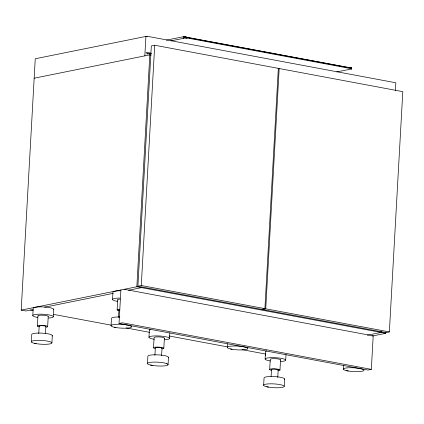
<?xml version="1.0" encoding="UTF-8"?>
<svg xmlns="http://www.w3.org/2000/svg" width="424" height="424" viewBox="0 0 424 424"><rect width="100%" height="100%" fill="white"/><g stroke="black" fill="none" stroke-linecap="round" stroke-linejoin="round"><path stroke-width="0.64" d="M170.883 40.89L185.383 37.964L187.011 37.964L351.019 68.63L351.289 68.004L351.581 68.852L351.623 68.1L351.056 67.957L351.019 68.63L351.581 68.852L351.326 69.001L336.831 71.926M183.205 38.404L183.301 36.729L187.048 37.285L187.286 38.012L187.323 37.339L186.719 37.937L186.756 37.238L183.301 36.729L166.436 40.132M186.719 37.937L186.459 37.195L185.845 37.916L185.643 37.089L183.301 36.729L351.613 68.11L351.565 68.911L351.576 68.073L186.168 37.153L186.422 37.916L186.756 37.238L187.323 37.339L187.011 37.964L187.048 37.285M351.252 68.683L351.459 68.041L351.252 68.683L351.056 67.957M186.422 37.916L186.459 37.195M33.072 309.541L25.901 310.988L21.2 310.108L35.25 58.766L146.911 36.22L395.831 82.775L395.396 90.498M31.323 341.845L31.731 334.531A10.303 1.897 3.2 0 1 43.084 333.206A10.303 1.897 3.2 0 1 52.03 336.015M32.791 315.642L33.199 308.333A10.303 1.897 3.2 0 1 44.552 307.002A10.303 1.897 3.2 0 1 53.498 309.817M37.365 326.077L37.932 315.896M38.748 333.63L39.167 326.162M45.474 333.333L45.856 326.491M47.658 326.581L48.225 316.399M51.908 342.852L52.316 335.543M53.371 316.649L53.779 309.34M111.083 325.738L111.491 318.429A10.303 1.897 3.2 0 1 119.838 316.961M112.546 299.535L112.954 292.226A10.303 1.897 3.2 0 1 120.262 290.753M117.125 309.971L117.692 299.789M118.508 317.523L118.921 310.061M124.285 289.295L373.205 335.85L371.329 369.362L367.942 370.046L119.022 323.491L120.898 289.979M144.828 55.862L145.914 36.422L147.213 36.665M21.2 310.108L136.846 286.757L149.905 53.18L151.209 53.424M137.89 286.211L151.32 45.93L154.712 45.246L278.34 68.37L264.91 308.651L261.518 309.334L137.89 286.211L141.277 285.527L264.91 308.651M141.277 285.527L154.712 45.246M147.483 363.569L147.891 356.255A10.303 1.897 3.2 0 1 159.249 354.93A10.303 1.897 3.2 0 1 168.19 357.745M148.951 337.366L149.359 330.058M153.525 347.802L154.097 337.621A5.152 0.949 3.2 0 1 159.774 336.958A5.152 0.949 3.2 0 1 164.247 338.363M154.908 355.354L155.327 347.887A3.35 0.615 3.2 0 1 159.445 347.495A3.35 0.615 3.2 0 1 161.613 348.507M161.597 355.683L162.016 348.215M163.818 348.305L164.385 338.124M168.068 364.576L168.476 357.268M169.531 338.373L169.839 332.893M227.243 347.463L227.444 343.811M265.737 308.805L279.172 68.524L402.8 91.648L389.365 331.928L385.978 332.612L262.35 309.488L265.737 308.805L389.365 331.928M263.649 385.294L264.057 377.985A10.303 1.897 3.2 0 1 275.409 376.655A10.303 1.897 3.2 0 1 284.356 379.469M265.111 359.091L265.519 351.782A10.303 1.897 3.2 0 1 266.754 350.897M265.413 355.784L265.525 353.801M269.685 369.527L270.258 359.345A5.152 0.949 3.2 0 1 275.934 358.683A5.152 0.949 3.2 0 1 280.407 360.087M271.106 376.459L271.487 369.617M277.762 377.408L278.176 369.94M279.978 370.03L280.55 359.849M284.228 386.301L284.637 378.992M285.697 360.103L285.999 354.618M351.581 68.852L351.623 68.1L351.422 68.741L351.289 68.004M343.403 369.187L343.61 365.536M381.139 331.112L381.065 332.432L367.338 335.204M372.076 336.078L385.766 333.312L385.84 331.992M185.643 37.089L185.595 37.932L185.749 37.513M185.383 37.964L185.436 37.068M351.326 69.001L351.379 68.105M351.623 68.1L351.565 68.911M351.422 68.741L351.576 68.073M149.905 53.18L146.662 53.779L147.96 54.023M34.164 78.207L149.815 54.855L151.114 55.099M278.043 68.752L279.172 68.524M44.637 307.204L113.139 293.371M128.626 290.244L141.547 287.636M119.022 323.491L122.414 322.807L371.329 369.362M115.911 327.535L114.332 327.238L116.515 327.646A10.271 1.892 3.2 0 0 127.905 328.07A10.271 1.892 3.2 0 0 131.26 326.236L131.143 326.199M232.076 349.259L230.492 348.963A10.303 1.897 3.2 0 1 230.99 346.143A10.303 1.897 3.2 0 1 246.264 347.447L247.388 347.961M348.236 370.984L346.657 370.693L348.841 371.101A10.271 1.892 3.2 0 0 360.225 371.519A10.271 1.892 3.2 0 0 363.58 369.686L362.441 369.171A10.303 1.897 3.2 0 0 347.15 367.868A10.303 1.897 3.2 0 0 346.62 370.698M36.157 343.641L34.577 343.345L36.761 343.753A10.271 1.892 3.2 0 0 48.145 344.171A10.271 1.892 3.2 0 0 51.5 342.338L50.361 341.829A10.303 1.897 3.2 0 0 35.07 340.52A10.303 1.897 3.2 0 0 34.54 343.35M152.317 365.366L150.737 365.069L152.921 365.477A10.271 1.892 3.2 0 0 164.311 365.901A10.271 1.892 3.2 0 0 167.66 364.062M268.477 387.091L266.897 386.794L269.081 387.202A10.271 1.892 3.2 0 0 280.471 387.626A10.271 1.892 3.2 0 0 283.826 385.792L282.681 385.278A10.303 1.897 3.2 0 0 267.39 383.969A10.303 1.897 3.2 0 0 266.86 386.799M349.244 67.766L350.849 68.02M146.015 52.306L151.214 53.281M136.846 286.757L385.766 333.312M30.486 310.061L33.093 310.548M53.265 314.322L111.194 325.155M126.161 327.953L149.593 332.337M169.118 335.988L227.699 346.943M242.014 349.625L265.445 354.008M230.492 348.963L232.681 349.376A10.271 1.892 3.2 0 0 244.065 349.795A10.271 1.892 3.2 0 0 247.42 347.961M131.138 326.194L130.115 325.722A10.303 1.897 3.2 0 0 114.825 324.413A10.303 1.897 3.2 0 0 114.295 327.243M167.628 364.062L166.521 363.554M187.011 37.964L186.756 37.238M186.014 37.524L186.125 37.911M155.142 348.555A5.152 0.949 3.2 0 1 154.93 347.198A5.152 0.949 3.2 0 1 162.196 347.553A5.152 0.949 3.2 0 1 162.418 348.904M154.373 339.279A10.303 1.897 3.2 0 1 151.161 336.259A10.303 1.897 3.2 0 1 166.913 337.022A10.303 1.897 3.2 0 1 164.666 339.778M150.7 365.075A10.303 1.897 3.2 0 1 151.23 362.244A10.303 1.897 3.2 0 1 166.51 363.554M149.365 330.058A10.303 1.897 3.2 0 1 150.594 329.172M38.981 326.825A5.152 0.949 3.2 0 1 38.77 325.473A5.152 0.949 3.2 0 1 46.036 325.828A5.152 0.949 3.2 0 1 46.258 327.18M37.63 317.459A10.303 1.897 3.2 0 1 35.282 314.486A10.303 1.897 3.2 0 1 50.896 315.334A10.303 1.897 3.2 0 1 48.506 318.053M39.305 326.332A3.35 0.615 3.2 0 1 42.856 325.733A3.35 0.615 3.2 0 1 45.453 326.777M38.149 316.15A5.152 0.949 3.2 0 1 42.941 315.191A5.152 0.949 3.2 0 1 48.082 316.638M271.302 370.279A5.152 0.949 3.2 0 1 271.09 368.922A5.152 0.949 3.2 0 1 278.361 369.278A5.152 0.949 3.2 0 1 278.579 370.629M270.533 361.004A10.303 1.897 3.2 0 1 267.321 357.989A10.303 1.897 3.2 0 1 283.073 358.746A10.303 1.897 3.2 0 1 280.826 361.502M271.63 369.781A3.35 0.615 3.2 0 1 275.176 369.182A3.35 0.615 3.2 0 1 277.778 370.231M118.736 310.723A5.152 0.949 3.2 0 1 119.557 309.271M117.384 301.358A10.303 1.897 3.2 0 1 112.641 299.243A10.303 1.897 3.2 0 1 119.854 298.061M117.904 300.044A5.152 0.949 3.2 0 1 120.125 299.09M119.065 310.225A3.35 0.615 3.2 0 1 119.833 309.668"/></g></svg>
